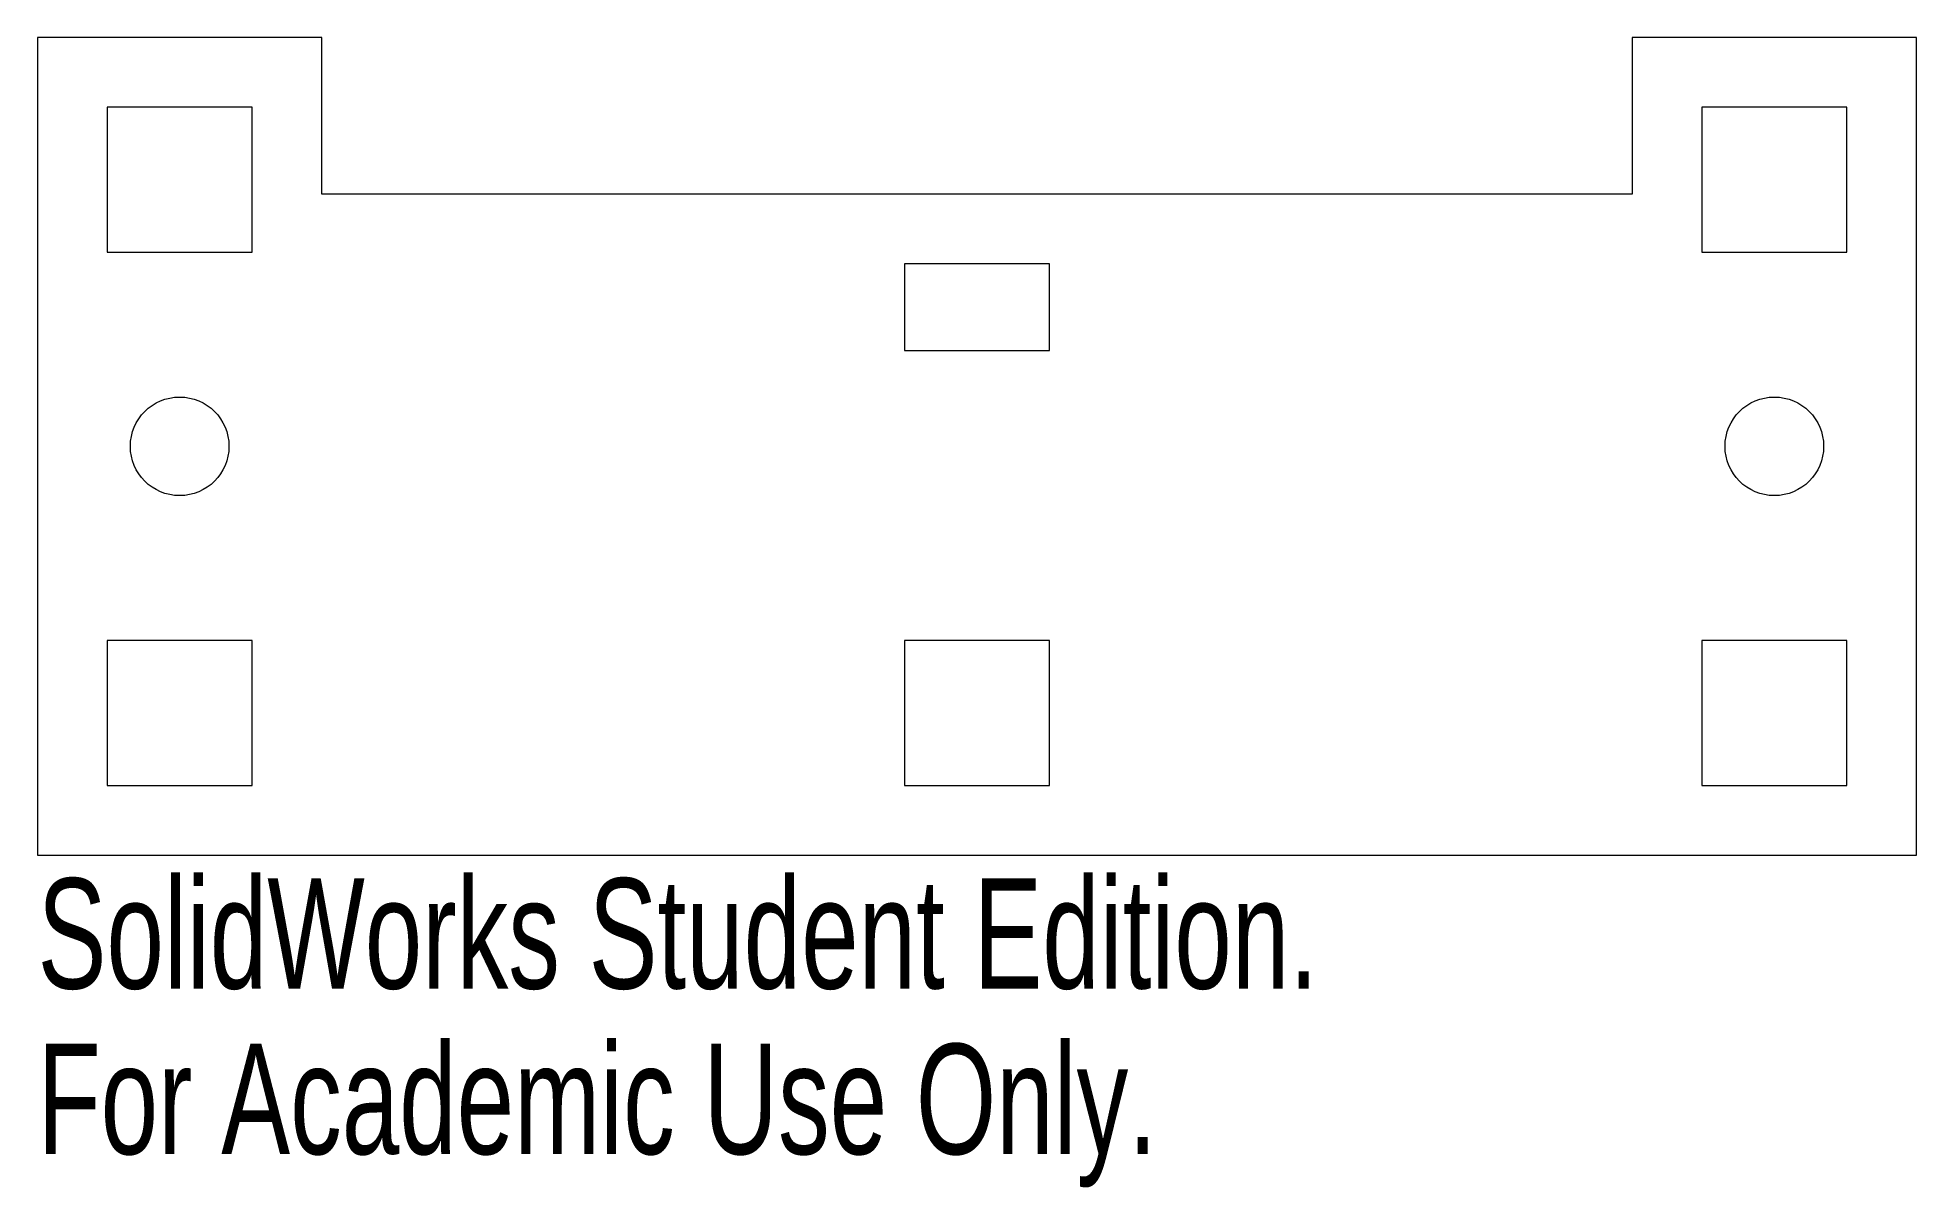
# Model space of a CAD drawing. Header units: inches. Extents: x -1.62 to 1.62, y -1.28 to 0.7.
import ezdxf

# ---------------------------------------------------------------- set-up
doc = ezdxf.new("R2010")
doc.units = ezdxf.units.IN
doc.header["$MEASUREMENT"] = 0
doc.styles.add('SLDTEXTSTYLE0', font='TXT', dxfattribs={"width": 0.7})

msp = doc.modelspace()

# ---------------------------------------------------------------- linework, layer by layer
at = {"color": 7, "linetype": 'Continuous', "lineweight": 15}
for p, q in [((-1.13, 0.705), (-1.62, 0.705)), ((-1.62, 0.705), (-1.62, -0.705)), ((-1.13, 0.435), (-1.13, 0.705)), ((1.62, 0.705), (1.13, 0.705)), ((1.13, 0.705), (1.13, 0.435)), ((1.62, -0.705), (1.62, 0.705)), ((-1.5, 0.585), (-1.5, 0.335)), ((-1.25, 0.585), (-1.5, 0.585)), ((-1.25, 0.335), (-1.25, 0.585)), ((1.5, 0.585), (1.25, 0.585)), ((1.25, 0.585), (1.25, 0.335)), ((1.5, 0.335), (1.5, 0.585)), ((1.13, 0.435), (-1.13, 0.435)), ((-1.5, 0.335), (-1.25, 0.335)), ((1.25, 0.335), (1.5, 0.335)), ((0.125, 0.315), (-0.125, 0.315)), ((-0.125, 0.315), (-0.125, 0.165)), ((0.125, 0.165), (0.125, 0.315)), ((-0.125, 0.165), (0.125, 0.165)), ((-1.25, -0.335), (-1.5, -0.335)), ((-1.5, -0.335), (-1.5, -0.585)), ((-1.25, -0.585), (-1.25, -0.335)), ((0.125, -0.335), (-0.125, -0.335)), ((-0.125, -0.335), (-0.125, -0.585)), ((0.125, -0.585), (0.125, -0.335)), ((1.25, -0.335), (1.25, -0.585)), ((1.5, -0.335), (1.25, -0.335)), ((1.5, -0.585), (1.5, -0.335)), ((-1.5, -0.585), (-1.25, -0.585)), ((-0.125, -0.585), (0.125, -0.585)), ((1.25, -0.585), (1.5, -0.585)), ((-1.62, -0.705), (1.62, -0.705))]:
    msp.add_line(p, q, dxfattribs=at)
for centre in [(-1.375, 0), (1.375, 0)]:
    msp.add_circle(centre, 0.085, dxfattribs=at)

# ---------------------------------------------------------------- texts
at = {"color": 7, "linetype": 'Continuous', "char_height": 0.1903, "attachment_point": 1, "style": 'SLDTEXTSTYLE0'}
for s, insert in [('SolidWorks Student Edition.', (-1.62, -0.7451)), ('For Academic Use Only.', (-1.62, -1.0306))]:
    msp.add_mtext(s, dxfattribs=dict(at, insert=insert))

doc.saveas('drawing.dxf')
